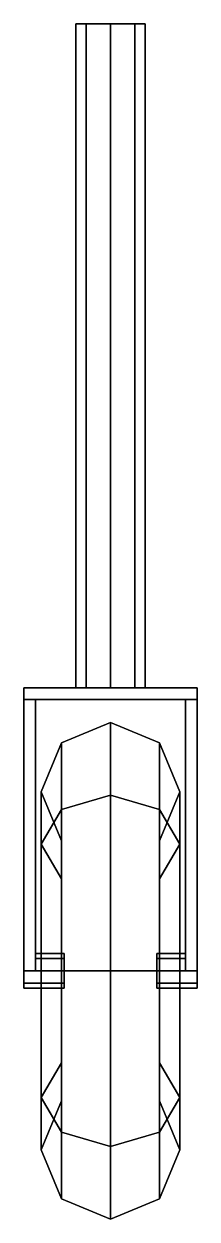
# Model space of a CAD drawing. Extents: x -2.16 to 2.16, y -2.07 to 0.
# Drawn here: x -2.16 to -1.86, y -2.07 to 0 of the extents above.
import ezdxf

# ---------------------------------------------------------------- set-up
doc = ezdxf.new("R2010")
doc.units = 0
doc.layers.add('SHASSIS', color=1, linetype='CONTINUOUS')

msp = doc.modelspace()

# ---------------------------------------------------------------- linework, layer by layer
at = {"layer": 'SHASSIS'}
for points in [[(-2.0524, -1.15, -0.0424), (-2.07, -1.15), (-2.07, 0), (-2.0524, 0, -0.0424)], [(-2.07, -1.15), (-2.0524, -1.15, 0.0424), (-2.0524, 0, 0.0424), (-2.07, 0)], [(-2.01, -1.15, -0.06), (-2.0524, -1.15, -0.0424), (-2.0524, 0, -0.0424), (-2.01, 0, -0.06)], [(-2.0524, -1.15, 0.0424), (-2.01, -1.15, 0.06), (-2.01, 0, 0.06), (-2.0524, 0, 0.0424)], [(-1.9676, -1.15, -0.0424), (-2.01, -1.15, -0.06), (-2.01, 0, -0.06), (-1.9676, 0, -0.0424)], [(-2.01, -1.15, 0.06), (-1.9676, -1.15, 0.0424), (-1.9676, 0, 0.0424), (-2.01, 0, 0.06)], [(-1.95, -1.15), (-1.9676, -1.15, -0.0424), (-1.9676, 0, -0.0424), (-1.95, 0)], [(-1.9676, -1.15, 0.0424), (-1.95, -1.15), (-1.95, 0), (-1.9676, 0, 0.0424)], [(-1.86, -1.15, 0.09), (-1.86, -1.15, -0.09), (-2.16, -1.15, -0.09), (-2.16, -1.15, 0.09)], [(-2.16, -1.15, -0.09), (-1.86, -1.15, -0.09), (-1.86, -1.17, -0.09), (-2.16, -1.17, -0.09)], [(-2.16, -1.17, 0.09), (-1.86, -1.17, 0.09), (-1.86, -1.15, 0.09), (-2.16, -1.15, 0.09)], [(-2.16, -1.15, 0.09), (-2.16, -1.15, -0.09), (-2.16, -1.17, -0.09), (-2.16, -1.17, 0.09)], [(-1.86, -1.17, 0.09), (-1.86, -1.17, -0.09), (-1.86, -1.15, -0.09), (-1.86, -1.15, 0.09)], [(-2.16, -1.17, 0.09), (-2.16, -1.64, 0.03), (-2.14, -1.64, 0.03), (-2.14, -1.17, 0.09)], [(-2.16, -1.17, -0.09), (-2.16, -1.64, -0.03), (-2.16, -1.64, 0.03), (-2.16, -1.17, 0.09)], [(-2.14, -1.17, -0.09), (-2.14, -1.64, -0.03), (-2.16, -1.64, -0.03), (-2.16, -1.17, -0.09)], [(-2.14, -1.64, 0.03), (-2.14, -1.64, -0.03), (-2.14, -1.17, -0.09), (-2.14, -1.17, 0.09)], [(-2.14, -1.17, -0.09), (-1.88, -1.17, -0.09), (-1.88, -1.17, 0.09), (-2.14, -1.17, 0.09)], [(-1.88, -1.64, -0.03), (-1.88, -1.64, 0.03), (-1.88, -1.17, 0.09), (-1.88, -1.17, -0.09)], [(-1.88, -1.17, 0.09), (-1.88, -1.64, 0.03), (-1.86, -1.64, 0.03), (-1.86, -1.17, 0.09)], [(-1.86, -1.17, -0.09), (-1.86, -1.64, -0.03), (-1.88, -1.64, -0.03), (-1.88, -1.17, -0.09)], [(-1.86, -1.17, 0.09), (-1.86, -1.64, 0.03), (-1.86, -1.64, -0.03), (-1.86, -1.17, -0.09)], [(-2.01, -1.3359, -0.3041), (-2.0949, -1.3608, -0.2792), (-2.0949, -1.2451), (-2.01, -1.21)], [(-2.01, -1.21), (-2.0949, -1.2451), (-2.0949, -1.3608, 0.2792), (-2.01, -1.3359, 0.3041)], [(-2.01, -1.21), (-1.9251, -1.2451), (-1.9251, -1.3608, -0.2792), (-2.01, -1.3359, -0.3041)], [(-2.01, -1.3359, 0.3041), (-1.9251, -1.3608, 0.2792), (-1.9251, -1.2451), (-2.01, -1.21)], [(-2.0949, -1.3608, -0.2792), (-2.13, -1.4208, -0.2192), (-2.13, -1.33), (-2.0949, -1.2451)], [(-2.0949, -1.2451), (-2.13, -1.33), (-2.13, -1.4208, 0.2192), (-2.0949, -1.3608, 0.2792)], [(-1.9251, -1.2451), (-1.89, -1.33), (-1.89, -1.4208, -0.2192), (-1.9251, -1.3608, -0.2792)], [(-1.9251, -1.3608, 0.2792), (-1.89, -1.4208, 0.2192), (-1.89, -1.33), (-1.9251, -1.2451)], [(-2.13, -1.4208, -0.2192), (-2.0949, -1.4808, -0.1592), (-2.0949, -1.4149), (-2.13, -1.33)], [(-2.13, -1.33), (-2.0949, -1.4149), (-2.0949, -1.4808, 0.1592), (-2.13, -1.4208, 0.2192)], [(-2.01, -1.64, -0.43), (-2.0949, -1.64, -0.3949), (-2.0949, -1.3608, -0.2792), (-2.01, -1.3359, -0.3041)], [(-2.01, -1.3359, 0.3041), (-2.0949, -1.3608, 0.2792), (-2.0949, -1.64, 0.3949), (-2.01, -1.64, 0.43)], [(-2.01, -1.3359, -0.3041), (-1.9251, -1.3608, -0.2792), (-1.9251, -1.64, -0.3949), (-2.01, -1.64, -0.43)], [(-2.01, -1.64, 0.43), (-1.9251, -1.64, 0.3949), (-1.9251, -1.3608, 0.2792), (-2.01, -1.3359, 0.3041)], [(-1.89, -1.33), (-1.9251, -1.4149), (-1.9251, -1.4808, -0.1592), (-1.89, -1.4208, -0.2192)], [(-1.89, -1.4208, 0.2192), (-1.9251, -1.4808, 0.1592), (-1.9251, -1.4149), (-1.89, -1.33)], [(-2.0949, -1.64, -0.3949), (-2.13, -1.64, -0.31), (-2.13, -1.4208, -0.2192), (-2.0949, -1.3608, -0.2792)], [(-2.0949, -1.3608, 0.2792), (-2.13, -1.4208, 0.2192), (-2.13, -1.64, 0.31), (-2.0949, -1.64, 0.3949)], [(-1.9251, -1.3608, -0.2792), (-1.89, -1.4208, -0.2192), (-1.89, -1.64, -0.31), (-1.9251, -1.64, -0.3949)], [(-1.9251, -1.64, 0.3949), (-1.89, -1.64, 0.31), (-1.89, -1.4208, 0.2192), (-1.9251, -1.3608, 0.2792)], [(-2.13, -1.64, -0.31), (-2.0949, -1.64, -0.2251), (-2.0949, -1.4808, -0.1592), (-2.13, -1.4208, -0.2192)], [(-2.13, -1.4208, 0.2192), (-2.0949, -1.4808, 0.1592), (-2.0949, -1.64, 0.2251), (-2.13, -1.64, 0.31)], [(-2.0949, -1.4808, -0.1592), (-2.0949, -1.64, -0.2251), (-2.0949, -1.4808, 0.1592), (-2.0949, -1.4149)], [(-1.9251, -1.4808, -0.1592), (-1.9251, -1.4149), (-1.9251, -1.4808, 0.1592), (-1.9251, -1.64, 0.2251)], [(-1.89, -1.4208, -0.2192), (-1.9251, -1.4808, -0.1592), (-1.9251, -1.64, -0.2251), (-1.89, -1.64, -0.31)], [(-1.89, -1.64, 0.31), (-1.9251, -1.64, 0.2251), (-1.9251, -1.4808, 0.1592), (-1.89, -1.4208, 0.2192)], [(-2.0949, -1.64, -0.2251), (-2.0949, -1.7992, -0.1592), (-2.0949, -1.64, 0.2251), (-2.0949, -1.4808, 0.1592)], [(-1.9251, -1.64, -0.2251), (-1.9251, -1.4808, -0.1592), (-1.9251, -1.64, 0.2251), (-1.9251, -1.7992, 0.1592)], [(-2.14, -1.61), (-2.14, -1.6188, 0.0212), (-2.09, -1.6188, 0.0212), (-2.09, -1.61)], [(-2.14, -1.6188, -0.0212), (-2.14, -1.61), (-2.09, -1.61), (-2.09, -1.6188, -0.0212)], [(-1.88, -1.6188, 0.0212), (-1.88, -1.61), (-1.93, -1.61), (-1.93, -1.6188, 0.0212)], [(-1.88, -1.61), (-1.88, -1.6188, -0.0212), (-1.93, -1.6188, -0.0212), (-1.93, -1.61)], [(-2.14, -1.6188, 0.0212), (-2.14, -1.64, 0.03), (-2.09, -1.64, 0.03), (-2.09, -1.6188, 0.0212)], [(-2.14, -1.64, -0.03), (-2.14, -1.6188, -0.0212), (-2.09, -1.6188, -0.0212), (-2.09, -1.64, -0.03)], [(-1.88, -1.64, 0.03), (-1.88, -1.6188, 0.0212), (-1.93, -1.6188, 0.0212), (-1.93, -1.64, 0.03)], [(-1.88, -1.6188, -0.0212), (-1.88, -1.64, -0.03), (-1.93, -1.64, -0.03), (-1.93, -1.6188, -0.0212)], [(-2.16, -1.64, 0.03), (-2.16, -1.6612, 0.0212), (-2.09, -1.6612, 0.0212), (-2.09, -1.64, 0.03)], [(-2.16, -1.6612, -0.0212), (-2.16, -1.64, -0.03), (-2.09, -1.64, -0.03), (-2.09, -1.6612, -0.0212)], [(-2.16, -1.64, 0.03), (-2.16, -1.6612, -0.0212), (-2.16, -1.67), (-2.16, -1.6612, 0.0212)], [(-2.16, -1.64, 0.03), (-2.16, -1.64, -0.03), (-2.16, -1.6612, -0.0212), (-2.16, -1.64, 0.03)], [(-2.13, -1.64, 0.31), (-2.0949, -1.64, 0.2251), (-2.0949, -1.7992, 0.1592), (-2.13, -1.8592, 0.2192)], [(-2.0949, -1.64, 0.3949), (-2.13, -1.64, 0.31), (-2.13, -1.8592, 0.2192), (-2.0949, -1.9192, 0.2792)], [(-2.13, -1.8592, -0.2192), (-2.0949, -1.7992, -0.1592), (-2.0949, -1.64, -0.2251), (-2.13, -1.64, -0.31)], [(-2.0949, -1.9192, -0.2792), (-2.13, -1.8592, -0.2192), (-2.13, -1.64, -0.31), (-2.0949, -1.64, -0.3949)], [(-2.01, -1.64, 0.43), (-2.0949, -1.64, 0.3949), (-2.0949, -1.9192, 0.2792), (-2.01, -1.9441, 0.3041)], [(-2.01, -1.9441, -0.3041), (-2.0949, -1.9192, -0.2792), (-2.0949, -1.64, -0.3949), (-2.01, -1.64, -0.43)], [(-2.0949, -1.7992, -0.1592), (-2.0949, -1.8651), (-2.0949, -1.7992, 0.1592), (-2.0949, -1.64, 0.2251)], [(-2.01, -1.9441, 0.3041), (-1.9251, -1.9192, 0.2792), (-1.9251, -1.64, 0.3949), (-2.01, -1.64, 0.43)], [(-2.01, -1.64, -0.43), (-1.9251, -1.64, -0.3949), (-1.9251, -1.9192, -0.2792), (-2.01, -1.9441, -0.3041)], [(-1.86, -1.64, -0.03), (-1.86, -1.6612, -0.0212), (-1.93, -1.6612, -0.0212), (-1.93, -1.64, -0.03)], [(-1.86, -1.6612, 0.0212), (-1.86, -1.64, 0.03), (-1.93, -1.64, 0.03), (-1.93, -1.6612, 0.0212)], [(-1.9251, -1.9192, 0.2792), (-1.89, -1.8592, 0.2192), (-1.89, -1.64, 0.31), (-1.9251, -1.64, 0.3949)], [(-1.9251, -1.64, -0.3949), (-1.89, -1.64, -0.31), (-1.89, -1.8592, -0.2192), (-1.9251, -1.9192, -0.2792)], [(-1.9251, -1.7992, -0.1592), (-1.9251, -1.64, -0.2251), (-1.9251, -1.7992, 0.1592), (-1.9251, -1.8651)], [(-1.89, -1.8592, 0.2192), (-1.9251, -1.7992, 0.1592), (-1.9251, -1.64, 0.2251), (-1.89, -1.64, 0.31)], [(-1.89, -1.64, -0.31), (-1.9251, -1.64, -0.2251), (-1.9251, -1.7992, -0.1592), (-1.89, -1.8592, -0.2192)], [(-1.86, -1.6612, -0.0212), (-1.86, -1.64, 0.03), (-1.86, -1.6612, 0.0212), (-1.86, -1.67)], [(-1.86, -1.64, -0.03), (-1.86, -1.64, 0.03), (-1.86, -1.64, 0.03), (-1.86, -1.6612, -0.0212)], [(-2.16, -1.67), (-2.16, -1.6612, -0.0212), (-2.09, -1.6612, -0.0212), (-2.09, -1.67)], [(-2.16, -1.6612, 0.0212), (-2.16, -1.67), (-2.09, -1.67), (-2.09, -1.6612, 0.0212)], [(-1.86, -1.6612, -0.0212), (-1.86, -1.67), (-1.93, -1.67), (-1.93, -1.6612, -0.0212)], [(-1.86, -1.67), (-1.86, -1.6612, 0.0212), (-1.93, -1.6612, 0.0212), (-1.93, -1.67)], [(-2.13, -1.8592, 0.2192), (-2.0949, -1.7992, 0.1592), (-2.0949, -1.8651), (-2.13, -1.95)], [(-2.13, -1.95), (-2.0949, -1.8651), (-2.0949, -1.7992, -0.1592), (-2.13, -1.8592, -0.2192)], [(-1.89, -1.95), (-1.9251, -1.8651), (-1.9251, -1.7992, 0.1592), (-1.89, -1.8592, 0.2192)], [(-1.89, -1.8592, -0.2192), (-1.9251, -1.7992, -0.1592), (-1.9251, -1.8651), (-1.89, -1.95)], [(-2.0949, -1.9192, 0.2792), (-2.13, -1.8592, 0.2192), (-2.13, -1.95), (-2.0949, -2.0349)], [(-2.0949, -2.0349), (-2.13, -1.95), (-2.13, -1.8592, -0.2192), (-2.0949, -1.9192, -0.2792)], [(-1.9251, -2.0349), (-1.89, -1.95), (-1.89, -1.8592, 0.2192), (-1.9251, -1.9192, 0.2792)], [(-1.9251, -1.9192, -0.2792), (-1.89, -1.8592, -0.2192), (-1.89, -1.95), (-1.9251, -2.0349)], [(-2.01, -1.9441, 0.3041), (-2.0949, -1.9192, 0.2792), (-2.0949, -2.0349), (-2.01, -2.07)], [(-2.01, -2.07), (-2.0949, -2.0349), (-2.0949, -1.9192, -0.2792), (-2.01, -1.9441, -0.3041)], [(-2.01, -2.07), (-1.9251, -2.0349), (-1.9251, -1.9192, 0.2792), (-2.01, -1.9441, 0.3041)], [(-2.01, -1.9441, -0.3041), (-1.9251, -1.9192, -0.2792), (-1.9251, -2.0349), (-2.01, -2.07)]]:
    msp.add_3dface(points, dxfattribs=at)

doc.saveas('drawing.dxf')
